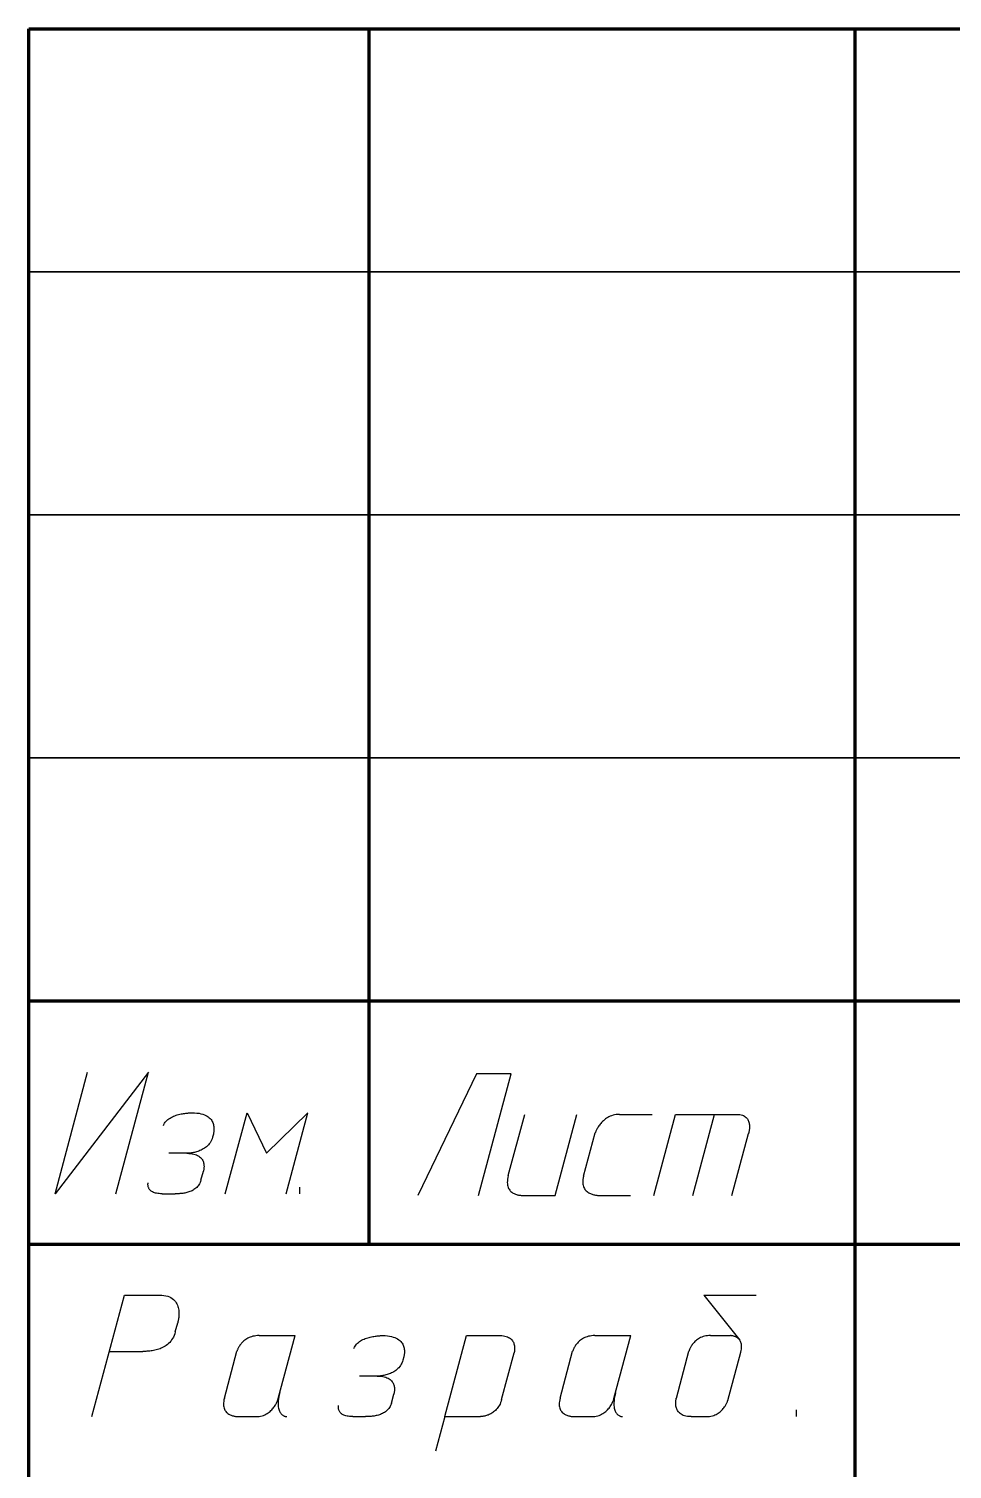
# Model space of a CAD drawing. Extents: x -103 to 643, y -127 to 210.
# Drawn here: x 57.84 to 86.33, y -59.68 to -15.23 of the extents above; entities that cross this region are included whole.
import ezdxf

# ---------------------------------------------------------------- set-up
doc = ezdxf.new("R2010")
doc.units = 0
doc.layers.get('0').update_dxf_attribs({"linetype": 'CONTINUOUS', "lineweight": 25})

msp = doc.modelspace()

# ---------------------------------------------------------------- linework, layer by layer
at = {"lineweight": 70}
for p, q in [((57.841, -15.228), (335.341, -15.228)), ((57.841, -97.728), (57.841, -15.228)), ((68.341, -52.728), (68.341, -15.228)), ((83.341, -97.728), (83.341, -15.228)), ((57.841, -45.228), (155.341, -45.228)), ((57.841, -52.728), (155.341, -52.728))]:
    msp.add_line(p, q, dxfattribs=at)
at = {"lineweight": 35}
for p, q in [((57.841, -22.728), (155.341, -22.728)), ((57.841, -30.228), (155.341, -30.228)), ((57.841, -37.728), (155.341, -37.728))]:
    msp.add_line(p, q, dxfattribs=at)
at = {"color": 7, "linetype": 'CONTINUOUS', "lineweight": 25}
for p, q in [((61.531, -47.428), (58.652, -51.178)), ((58.652, -51.178), (59.656, -47.428)), ((60.527, -51.178), (61.531, -47.428)), ((71.65, -47.478), (69.841, -51.228)), ((72.721, -47.478), (71.65, -47.478)), ((71.716, -51.228), (72.721, -47.478)), ((62.102, -48.912), (62.131, -48.886)), ((62.131, -48.886), (62.163, -48.862)), ((62.163, -48.862), (62.197, -48.84)), ((62.197, -48.84), (62.232, -48.82)), ((62.232, -48.82), (62.269, -48.801)), ((62.269, -48.801), (62.306, -48.785)), ((62.306, -48.785), (62.345, -48.77)), ((62.345, -48.77), (62.384, -48.756)), ((62.384, -48.756), (62.423, -48.744)), ((62.423, -48.744), (62.463, -48.733)), ((62.463, -48.733), (62.502, -48.723)), ((62.502, -48.723), (62.54, -48.715)), ((62.54, -48.715), (62.578, -48.708)), ((62.578, -48.708), (62.614, -48.701)), ((62.614, -48.701), (62.65, -48.696)), ((62.65, -48.696), (62.683, -48.692)), ((62.683, -48.692), (62.715, -48.688)), ((62.715, -48.688), (62.744, -48.685)), ((62.744, -48.685), (62.771, -48.683)), ((62.771, -48.683), (62.796, -48.681)), ((62.796, -48.681), (62.817, -48.68)), ((62.817, -48.68), (62.835, -48.679)), ((62.835, -48.679), (62.85, -48.679)), ((62.85, -48.679), (62.86, -48.679)), ((62.86, -48.679), (62.867, -48.678)), ((62.867, -48.678), (62.869, -48.678)), ((62.878, -48.678), (62.955, -48.68)), ((62.955, -48.68), (63.027, -48.686)), ((63.027, -48.686), (63.092, -48.695)), ((63.092, -48.695), (63.152, -48.707)), ((63.152, -48.707), (63.207, -48.722)), ((63.207, -48.722), (63.257, -48.739)), ((63.257, -48.739), (63.302, -48.759)), ((63.302, -48.759), (63.342, -48.781)), ((63.342, -48.781), (63.378, -48.805)), ((63.378, -48.805), (63.41, -48.831)), ((63.41, -48.831), (63.438, -48.858)), ((63.438, -48.858), (63.462, -48.887)), ((63.462, -48.887), (63.483, -48.916)), ((63.904, -51.178), (64.574, -48.678)), ((63.904, -51.178), (64.574, -48.678)), ((64.574, -48.678), (65.176, -49.928)), ((66.449, -48.678), (65.176, -49.928)), ((65.779, -51.178), (66.449, -48.678)), ((72.634, -50.618), (73.14, -48.728)), ((74.079, -51.228), (74.749, -48.728)), ((75.63, -48.87), (75.598, -48.896)), ((75.664, -48.847), (75.63, -48.87)), ((75.701, -48.824), (75.664, -48.847)), ((75.739, -48.804), (75.701, -48.824)), ((75.779, -48.785), (75.739, -48.804)), ((75.822, -48.769), (75.779, -48.785)), ((75.867, -48.755), (75.822, -48.769)), ((75.914, -48.743), (75.867, -48.755)), ((75.963, -48.735), (75.914, -48.743)), ((76.015, -48.73), (75.963, -48.735)), ((76.069, -48.728), (76.015, -48.73)), ((76.069, -48.728), (77.077, -48.728)), ((77.127, -51.228), (77.797, -48.728)), ((77.797, -48.728), (79.683, -48.728)), ((78.331, -51.228), (79.001, -48.728)), ((79.683, -48.728), (79.733, -48.73)), ((79.733, -48.73), (79.777, -48.735)), ((79.777, -48.735), (79.819, -48.743)), ((79.819, -48.743), (79.856, -48.753)), ((79.856, -48.753), (79.889, -48.767)), ((79.889, -48.767), (79.92, -48.782)), ((79.92, -48.782), (79.947, -48.8)), ((79.947, -48.8), (79.97, -48.82)), ((79.97, -48.82), (79.991, -48.842)), ((79.991, -48.842), (80.01, -48.865)), ((80.01, -48.865), (80.025, -48.889)), ((80.025, -48.889), (80.038, -48.915)), ((61.995, -49.074), (62.01, -49.037)), ((62.01, -49.037), (62.028, -49.003)), ((62.028, -49.003), (62.05, -48.97)), ((62.05, -48.97), (62.074, -48.94)), ((62.074, -48.94), (62.102, -48.912)), ((63.483, -48.916), (63.501, -48.946)), ((63.501, -48.946), (63.515, -48.977)), ((63.534, -49.335), (63.507, -49.434)), ((63.515, -48.977), (63.527, -49.008)), ((63.527, -49.008), (63.537, -49.038)), ((63.535, -49.329), (63.534, -49.335)), ((63.537, -49.321), (63.535, -49.329)), ((63.537, -49.038), (63.544, -49.069)), ((63.54, -49.309), (63.537, -49.321)), ((63.543, -49.294), (63.54, -49.309)), ((63.546, -49.276), (63.543, -49.294)), ((63.544, -49.069), (63.549, -49.099)), ((63.549, -49.256), (63.546, -49.276)), ((63.549, -49.099), (63.552, -49.128)), ((63.551, -49.234), (63.549, -49.256)), ((63.553, -49.21), (63.551, -49.234)), ((63.552, -49.128), (63.554, -49.157)), ((63.554, -49.184), (63.553, -49.21)), ((63.554, -49.157), (63.554, -49.184)), ((74.959, -50.631), (75.317, -49.293)), ((75.319, -49.29), (75.317, -49.293)), ((75.317, -49.293), (75.317, -49.293)), ((75.321, -49.283), (75.319, -49.29)), ((75.325, -49.273), (75.321, -49.283)), ((75.331, -49.26), (75.325, -49.273)), ((75.337, -49.245), (75.331, -49.26)), ((75.345, -49.227), (75.337, -49.245)), ((75.355, -49.208), (75.345, -49.227)), ((75.366, -49.186), (75.355, -49.208)), ((75.379, -49.163), (75.366, -49.186)), ((75.393, -49.139), (75.379, -49.163)), ((75.409, -49.113), (75.393, -49.139)), ((75.426, -49.086), (75.409, -49.113)), ((75.445, -49.059), (75.426, -49.086)), ((75.466, -49.032), (75.445, -49.059)), ((75.489, -49.004), (75.466, -49.032)), ((75.513, -48.976), (75.489, -49.004)), ((75.54, -48.949), (75.513, -48.976)), ((75.568, -48.922), (75.54, -48.949)), ((75.598, -48.896), (75.568, -48.922)), ((79.535, -51.228), (80.047, -49.319)), ((80.038, -48.915), (80.049, -48.941)), ((80.047, -49.32), (80.045, -49.326)), ((80.049, -49.311), (80.047, -49.32)), ((80.049, -48.941), (80.058, -48.968)), ((80.052, -49.299), (80.049, -49.311)), ((80.055, -49.285), (80.052, -49.299)), ((80.059, -49.269), (80.055, -49.285)), ((80.058, -48.968), (80.064, -48.996)), ((80.062, -49.25), (80.059, -49.269)), ((80.066, -49.23), (80.062, -49.25)), ((80.064, -48.996), (80.069, -49.024)), ((80.069, -49.207), (80.066, -49.23)), ((80.069, -49.024), (80.073, -49.052)), ((80.072, -49.184), (80.069, -49.207)), ((80.074, -49.159), (80.072, -49.184)), ((80.073, -49.052), (80.075, -49.079)), ((80.075, -49.133), (80.074, -49.159)), ((80.075, -49.079), (80.076, -49.106)), ((80.076, -49.106), (80.075, -49.133)), ((63.258, -49.774), (63.225, -49.795)), ((63.291, -49.751), (63.258, -49.774)), ((63.322, -49.726), (63.291, -49.751)), ((63.353, -49.698), (63.322, -49.726)), ((63.381, -49.669), (63.353, -49.698)), ((63.408, -49.636), (63.381, -49.669)), ((63.433, -49.601), (63.408, -49.636)), ((63.456, -49.564), (63.433, -49.601)), ((63.476, -49.524), (63.456, -49.564)), ((63.493, -49.48), (63.476, -49.524)), ((63.507, -49.434), (63.493, -49.48)), ((62.714, -49.928), (62.166, -49.928)), ((62.714, -49.928), (62.776, -49.93)), ((62.726, -49.928), (62.723, -49.928)), ((62.732, -49.928), (62.726, -49.928)), ((62.742, -49.928), (62.732, -49.928)), ((62.755, -49.927), (62.742, -49.928)), ((62.772, -49.926), (62.755, -49.927)), ((62.791, -49.925), (62.772, -49.926)), ((62.776, -49.93), (62.832, -49.935)), ((62.813, -49.923), (62.791, -49.925)), ((62.837, -49.92), (62.813, -49.923)), ((62.832, -49.935), (62.884, -49.942)), ((62.863, -49.916), (62.837, -49.92)), ((62.891, -49.911), (62.863, -49.916)), ((62.884, -49.942), (62.932, -49.952)), ((62.921, -49.906), (62.891, -49.911)), ((62.952, -49.899), (62.921, -49.906)), ((62.932, -49.952), (62.975, -49.964)), ((62.984, -49.891), (62.952, -49.899)), ((62.975, -49.964), (63.015, -49.979)), ((63.017, -49.882), (62.984, -49.891)), ((63.015, -49.979), (63.05, -49.995)), ((63.052, -49.872), (63.017, -49.882)), ((63.05, -49.995), (63.082, -50.013)), ((63.086, -49.86), (63.052, -49.872)), ((63.082, -50.013), (63.111, -50.033)), ((63.121, -49.846), (63.086, -49.86)), ((63.111, -50.033), (63.136, -50.054)), ((63.156, -49.831), (63.121, -49.846)), ((63.136, -50.054), (63.158, -50.077)), ((63.19, -49.814), (63.156, -49.831)), ((63.158, -50.077), (63.177, -50.1)), ((63.177, -50.1), (63.193, -50.124)), ((63.225, -49.795), (63.19, -49.814)), ((63.193, -50.124), (63.207, -50.149)), ((63.207, -50.149), (63.218, -50.174)), ((63.218, -50.174), (63.227, -50.2)), ((63.227, -50.2), (63.234, -50.226)), ((63.234, -50.226), (63.24, -50.251)), ((63.153, -50.758), (63.227, -50.482)), ((63.228, -50.475), (63.227, -50.482)), ((63.23, -50.467), (63.228, -50.475)), ((63.233, -50.456), (63.23, -50.467)), ((63.236, -50.442), (63.233, -50.456)), ((63.239, -50.427), (63.236, -50.442)), ((63.241, -50.409), (63.239, -50.427)), ((63.24, -50.251), (63.243, -50.276)), ((63.243, -50.39), (63.241, -50.409)), ((63.243, -50.276), (63.245, -50.301)), ((63.245, -50.37), (63.243, -50.39)), ((63.245, -50.301), (63.246, -50.325)), ((63.246, -50.348), (63.245, -50.37)), ((63.246, -50.325), (63.246, -50.348)), ((72.634, -50.618), (72.621, -50.675)), ((74.959, -50.631), (74.946, -50.687)), ((61.517, -50.88), (61.518, -50.87)), ((61.517, -50.892), (61.517, -50.88)), ((61.518, -50.905), (61.517, -50.892)), ((61.518, -50.87), (61.519, -50.86)), ((61.519, -50.919), (61.518, -50.905)), ((61.519, -50.86), (61.52, -50.852)), ((61.52, -50.934), (61.519, -50.919)), ((61.52, -50.852), (61.521, -50.846)), ((61.523, -50.95), (61.52, -50.934)), ((61.521, -50.846), (61.522, -50.841)), ((61.522, -50.841), (61.523, -50.838)), ((61.523, -50.838), (61.523, -50.838)), ((61.527, -50.965), (61.523, -50.95)), ((61.533, -50.982), (61.527, -50.965)), ((61.539, -50.998), (61.533, -50.982)), ((61.548, -51.015), (61.539, -50.998)), ((61.558, -51.031), (61.548, -51.015)), ((61.569, -51.048), (61.558, -51.031)), ((61.583, -51.064), (61.569, -51.048)), ((61.599, -51.079), (61.583, -51.064)), ((61.617, -51.094), (61.599, -51.079)), ((61.638, -51.108), (61.617, -51.094)), ((61.661, -51.121), (61.638, -51.108)), ((62.814, -51.109), (62.781, -51.121)), ((62.846, -51.096), (62.814, -51.109)), ((62.877, -51.082), (62.846, -51.096)), ((62.908, -51.065), (62.877, -51.082)), ((62.937, -51.048), (62.908, -51.065)), ((62.966, -51.028), (62.937, -51.048)), ((62.994, -51.007), (62.966, -51.028)), ((63.02, -50.983), (62.994, -51.007)), ((63.045, -50.958), (63.02, -50.983)), ((63.068, -50.93), (63.045, -50.958)), ((63.089, -50.9), (63.068, -50.93)), ((63.109, -50.868), (63.089, -50.9)), ((63.126, -50.834), (63.109, -50.868)), ((63.14, -50.797), (63.126, -50.834)), ((63.153, -50.758), (63.14, -50.797)), ((66.199, -51.178), (66.199, -50.97)), ((72.606, -50.778), (72.604, -50.825)), ((72.604, -50.825), (72.606, -50.868)), ((72.611, -50.728), (72.606, -50.778)), ((72.606, -50.868), (72.611, -50.908)), ((72.621, -50.675), (72.611, -50.728)), ((72.611, -50.908), (72.619, -50.945)), ((72.619, -50.945), (72.63, -50.979)), ((72.63, -50.979), (72.643, -51.01)), ((72.643, -51.01), (72.659, -51.038)), ((72.659, -51.038), (72.677, -51.064)), ((72.677, -51.064), (72.696, -51.088)), ((72.696, -51.088), (72.717, -51.109)), ((72.717, -51.109), (72.739, -51.127)), ((74.937, -50.739), (74.933, -50.788)), ((74.933, -50.788), (74.933, -50.834)), ((74.933, -50.834), (74.936, -50.876)), ((74.936, -50.876), (74.943, -50.915)), ((74.946, -50.687), (74.937, -50.739)), ((74.943, -50.915), (74.953, -50.951)), ((74.953, -50.951), (74.966, -50.984)), ((74.966, -50.984), (74.982, -51.015)), ((74.982, -51.015), (75, -51.042)), ((75, -51.042), (75.02, -51.068)), ((75.02, -51.068), (75.041, -51.091)), ((75.041, -51.091), (75.065, -51.111)), ((75.065, -51.111), (75.089, -51.13)), ((61.687, -51.134), (61.661, -51.121)), ((61.716, -51.145), (61.687, -51.134)), ((61.748, -51.154), (61.716, -51.145)), ((61.783, -51.163), (61.748, -51.154)), ((61.821, -51.169), (61.783, -51.163)), ((61.862, -51.174), (61.821, -51.169)), ((61.908, -51.177), (61.862, -51.174)), ((61.957, -51.178), (61.908, -51.177)), ((61.957, -51.178), (62.353, -51.178)), ((62.368, -51.178), (62.353, -51.178)), ((62.386, -51.178), (62.368, -51.178)), ((62.405, -51.178), (62.386, -51.178)), ((62.427, -51.178), (62.405, -51.178)), ((62.451, -51.177), (62.427, -51.178)), ((62.476, -51.175), (62.451, -51.177)), ((62.503, -51.174), (62.476, -51.175)), ((62.531, -51.171), (62.503, -51.174)), ((62.56, -51.168), (62.531, -51.171)), ((62.59, -51.164), (62.56, -51.168)), ((62.621, -51.16), (62.59, -51.164)), ((62.652, -51.154), (62.621, -51.16)), ((62.684, -51.147), (62.652, -51.154)), ((62.717, -51.14), (62.684, -51.147)), ((62.749, -51.131), (62.717, -51.14)), ((62.781, -51.121), (62.749, -51.131)), ((72.739, -51.127), (72.762, -51.144)), ((72.762, -51.144), (72.786, -51.159)), ((72.786, -51.159), (72.811, -51.172)), ((72.811, -51.172), (72.835, -51.183)), ((72.835, -51.183), (72.86, -51.193)), ((72.86, -51.193), (72.884, -51.201)), ((72.884, -51.201), (72.908, -51.208)), ((72.908, -51.208), (72.931, -51.213)), ((72.931, -51.213), (72.954, -51.218)), ((72.954, -51.218), (72.975, -51.221)), ((72.975, -51.221), (72.994, -51.224)), ((72.994, -51.224), (73.012, -51.225)), ((73.012, -51.225), (73.027, -51.227)), ((73.027, -51.227), (73.041, -51.227)), ((73.041, -51.227), (73.052, -51.228)), ((73.052, -51.228), (73.06, -51.228)), ((73.06, -51.228), (73.066, -51.228)), ((73.066, -51.228), (74.079, -51.228)), ((75.089, -51.13), (75.115, -51.146)), ((75.115, -51.146), (75.141, -51.16)), ((75.141, -51.16), (75.168, -51.173)), ((75.168, -51.173), (75.195, -51.184)), ((75.195, -51.184), (75.222, -51.193)), ((75.222, -51.193), (75.248, -51.201)), ((75.248, -51.201), (75.274, -51.208)), ((75.274, -51.208), (75.299, -51.213)), ((75.299, -51.213), (75.322, -51.218)), ((75.322, -51.218), (75.344, -51.221)), ((75.344, -51.221), (75.365, -51.224)), ((75.365, -51.224), (75.383, -51.226)), ((75.383, -51.226), (75.399, -51.227)), ((75.399, -51.227), (75.412, -51.227)), ((75.412, -51.227), (75.423, -51.228)), ((75.423, -51.228), (75.43, -51.228)), ((75.43, -51.228), (75.434, -51.228)), ((75.434, -51.228), (76.407, -51.228))]:
    msp.add_line(p, q, dxfattribs=at)
at = {"linetype": 'CONTINUOUS', "lineweight": 25}
for p, q in [((59.783, -58.054), (60.788, -54.304)), ((60.788, -54.304), (61.033, -54.304)), ((60.788, -54.304), (61.866, -54.304)), ((61.866, -54.304), (61.941, -54.307)), ((61.941, -54.307), (62.009, -54.314)), ((62.009, -54.314), (62.071, -54.325)), ((62.071, -54.325), (62.128, -54.341)), ((62.128, -54.341), (62.179, -54.361)), ((62.179, -54.361), (62.225, -54.383)), ((62.225, -54.383), (62.266, -54.409)), ((62.266, -54.409), (62.303, -54.438)), ((62.303, -54.438), (62.335, -54.47)), ((62.335, -54.47), (62.363, -54.503)), ((62.363, -54.503), (62.388, -54.538)), ((62.388, -54.538), (62.408, -54.575)), ((62.408, -54.575), (62.425, -54.614)), ((62.425, -54.614), (62.439, -54.653)), ((62.439, -54.653), (62.451, -54.692)), ((78.671, -54.304), (80.279, -54.304)), ((78.671, -54.304), (79.778, -55.695)), ((62.447, -55.104), (62.443, -55.123)), ((62.452, -55.081), (62.447, -55.104)), ((62.451, -54.692), (62.459, -54.733)), ((62.456, -55.055), (62.452, -55.081)), ((62.461, -55.026), (62.456, -55.055)), ((62.459, -54.733), (62.465, -54.773)), ((62.465, -54.995), (62.461, -55.026)), ((62.465, -54.773), (62.469, -54.812)), ((62.468, -54.962), (62.465, -54.995)), ((62.47, -54.926), (62.468, -54.962)), ((62.469, -54.812), (62.471, -54.851)), ((62.471, -54.89), (62.47, -54.926)), ((62.471, -54.851), (62.471, -54.89)), ((62.322, -55.55), (62.3, -55.599)), ((62.342, -55.497), (62.322, -55.55)), ((62.359, -55.441), (62.342, -55.497)), ((62.359, -55.441), (62.435, -55.156)), ((62.436, -55.15), (62.435, -55.156)), ((62.439, -55.138), (62.436, -55.15)), ((62.443, -55.123), (62.439, -55.138)), ((64.847, -55.56), (64.8, -55.567)), ((64.897, -55.556), (64.847, -55.56)), ((64.95, -55.554), (64.897, -55.556)), ((64.95, -55.554), (66.058, -55.554)), ((65.537, -57.498), (66.058, -55.554)), ((68.621, -55.561), (68.648, -55.559)), ((68.648, -55.559), (68.672, -55.557)), ((68.672, -55.557), (68.693, -55.556)), ((68.693, -55.556), (68.711, -55.555)), ((68.711, -55.555), (68.726, -55.555)), ((68.726, -55.555), (68.737, -55.554)), ((68.737, -55.554), (68.743, -55.554)), ((68.743, -55.554), (68.745, -55.554)), ((68.754, -55.554), (68.831, -55.556)), ((68.831, -55.556), (68.903, -55.562)), ((70.68, -58.054), (71.35, -55.554)), ((71.35, -55.554), (72.385, -55.554)), ((72.385, -55.554), (72.438, -55.556)), ((72.438, -55.556), (72.487, -55.561)), ((75.206, -55.56), (75.159, -55.567)), ((75.256, -55.556), (75.206, -55.56)), ((75.308, -55.554), (75.256, -55.556)), ((75.308, -55.554), (76.416, -55.554)), ((75.896, -57.498), (76.416, -55.554)), ((78.777, -55.559), (78.731, -55.566)), ((78.825, -55.555), (78.777, -55.559)), ((78.876, -55.554), (78.825, -55.555)), ((78.876, -55.554), (79.491, -55.554)), ((79.492, -55.554), (79.491, -55.554)), ((79.496, -55.554), (79.492, -55.554)), ((79.502, -55.555), (79.496, -55.554)), ((79.51, -55.555), (79.502, -55.555)), ((79.52, -55.557), (79.51, -55.555)), ((79.532, -55.558), (79.52, -55.557)), ((79.546, -55.56), (79.532, -55.558)), ((79.561, -55.563), (79.546, -55.56)), ((61.768, -55.998), (61.729, -56.007)), ((61.808, -55.987), (61.768, -55.998)), ((61.849, -55.974), (61.808, -55.987)), ((61.889, -55.959), (61.849, -55.974)), ((61.929, -55.943), (61.889, -55.959)), ((61.968, -55.924), (61.929, -55.943)), ((62.008, -55.903), (61.968, -55.924)), ((62.046, -55.88), (62.008, -55.903)), ((62.083, -55.855), (62.046, -55.88)), ((62.119, -55.827), (62.083, -55.855)), ((62.154, -55.796), (62.119, -55.827)), ((62.187, -55.763), (62.154, -55.796)), ((62.218, -55.727), (62.187, -55.763)), ((62.248, -55.687), (62.218, -55.727)), ((62.275, -55.645), (62.248, -55.687)), ((62.3, -55.599), (62.275, -55.645)), ((64.273, -56.003), (64.269, -56.015)), ((64.279, -55.99), (64.273, -56.003)), ((64.285, -55.974), (64.279, -55.99)), ((64.293, -55.957), (64.285, -55.974)), ((64.302, -55.938), (64.293, -55.957)), ((64.313, -55.918), (64.302, -55.938)), ((64.325, -55.898), (64.313, -55.918)), ((64.338, -55.876), (64.325, -55.898)), ((64.353, -55.853), (64.338, -55.876)), ((64.369, -55.83), (64.353, -55.853)), ((64.388, -55.807), (64.369, -55.83)), ((64.407, -55.784), (64.388, -55.807)), ((64.429, -55.761), (64.407, -55.784)), ((64.452, -55.738), (64.429, -55.761)), ((64.478, -55.715), (64.452, -55.738)), ((64.505, -55.693), (64.478, -55.715)), ((64.534, -55.672), (64.505, -55.693)), ((64.566, -55.653), (64.534, -55.672)), ((64.599, -55.634), (64.566, -55.653)), ((64.635, -55.617), (64.599, -55.634)), ((64.673, -55.602), (64.635, -55.617)), ((64.713, -55.588), (64.673, -55.602)), ((64.755, -55.576), (64.713, -55.588)), ((64.8, -55.567), (64.755, -55.576)), ((67.872, -55.95), (67.886, -55.913)), ((67.886, -55.913), (67.905, -55.878)), ((67.905, -55.878), (67.926, -55.846)), ((67.926, -55.846), (67.951, -55.816)), ((67.951, -55.816), (67.978, -55.788)), ((67.978, -55.788), (68.008, -55.762)), ((68.008, -55.762), (68.039, -55.738)), ((68.039, -55.738), (68.073, -55.716)), ((68.073, -55.716), (68.108, -55.696)), ((68.108, -55.696), (68.145, -55.677)), ((68.145, -55.677), (68.183, -55.661)), ((68.183, -55.661), (68.221, -55.645)), ((68.221, -55.645), (68.26, -55.632)), ((68.26, -55.632), (68.3, -55.62)), ((68.3, -55.62), (68.339, -55.609)), ((68.339, -55.609), (68.378, -55.599)), ((68.378, -55.599), (68.417, -55.591)), ((68.417, -55.591), (68.454, -55.584)), ((68.454, -55.584), (68.491, -55.577)), ((68.491, -55.577), (68.526, -55.572)), ((68.526, -55.572), (68.56, -55.568)), ((68.56, -55.568), (68.591, -55.564)), ((68.591, -55.564), (68.621, -55.561)), ((68.903, -55.562), (68.969, -55.571)), ((68.969, -55.571), (69.029, -55.583)), ((69.029, -55.583), (69.084, -55.598)), ((69.084, -55.598), (69.133, -55.615)), ((69.133, -55.615), (69.178, -55.635)), ((69.178, -55.635), (69.219, -55.657)), ((69.219, -55.657), (69.255, -55.681)), ((69.255, -55.681), (69.286, -55.707)), ((69.286, -55.707), (69.314, -55.734)), ((69.314, -55.734), (69.339, -55.763)), ((69.339, -55.763), (69.359, -55.792)), ((69.359, -55.792), (69.377, -55.822)), ((69.377, -55.822), (69.392, -55.853)), ((69.392, -55.853), (69.404, -55.883)), ((69.404, -55.883), (69.413, -55.914)), ((69.413, -55.914), (69.42, -55.945)), ((69.42, -55.945), (69.425, -55.975)), ((69.425, -55.975), (69.428, -56.004)), ((69.428, -56.004), (69.43, -56.033)), ((72.487, -55.561), (72.532, -55.569)), ((72.532, -55.569), (72.573, -55.579)), ((72.573, -55.579), (72.61, -55.592)), ((72.61, -55.592), (72.643, -55.608)), ((72.643, -55.608), (72.673, -55.625)), ((72.673, -55.625), (72.7, -55.644)), ((72.7, -55.644), (72.724, -55.665)), ((72.724, -55.665), (72.744, -55.688)), ((72.744, -55.688), (72.762, -55.711)), ((72.762, -55.711), (72.778, -55.736)), ((72.778, -55.736), (72.791, -55.761)), ((72.791, -55.761), (72.801, -55.787)), ((72.801, -55.787), (72.81, -55.813)), ((72.81, -55.813), (72.817, -55.839)), ((72.817, -55.839), (72.822, -55.865)), ((72.822, -55.865), (72.826, -55.89)), ((72.826, -55.89), (72.828, -55.915)), ((72.828, -56.004), (72.826, -56.023)), ((72.828, -55.915), (72.83, -55.939)), ((72.829, -55.984), (72.828, -56.004)), ((72.83, -55.962), (72.829, -55.984)), ((72.83, -55.939), (72.83, -55.962)), ((74.632, -56.003), (74.628, -56.015)), ((74.637, -55.99), (74.632, -56.003)), ((74.644, -55.974), (74.637, -55.99)), ((74.652, -55.957), (74.644, -55.974)), ((74.661, -55.938), (74.652, -55.957)), ((74.671, -55.918), (74.661, -55.938)), ((74.683, -55.898), (74.671, -55.918)), ((74.697, -55.876), (74.683, -55.898)), ((74.712, -55.853), (74.697, -55.876)), ((74.728, -55.83), (74.712, -55.853)), ((74.746, -55.807), (74.728, -55.83)), ((74.766, -55.784), (74.746, -55.807)), ((74.788, -55.761), (74.766, -55.784)), ((74.811, -55.738), (74.788, -55.761)), ((74.836, -55.715), (74.811, -55.738)), ((74.864, -55.693), (74.836, -55.715)), ((74.893, -55.672), (74.864, -55.693)), ((74.924, -55.653), (74.893, -55.672)), ((74.958, -55.634), (74.924, -55.653)), ((74.993, -55.617), (74.958, -55.634)), ((75.031, -55.602), (74.993, -55.617)), ((75.071, -55.588), (75.031, -55.602)), ((75.114, -55.576), (75.071, -55.588)), ((75.159, -55.567), (75.114, -55.576)), ((78.218, -56.005), (78.214, -56.016)), ((78.223, -55.992), (78.218, -56.005)), ((78.229, -55.977), (78.223, -55.992)), ((78.237, -55.96), (78.229, -55.977)), ((78.246, -55.941), (78.237, -55.96)), ((78.256, -55.921), (78.246, -55.941)), ((78.268, -55.9), (78.256, -55.921)), ((78.281, -55.878), (78.268, -55.9)), ((78.295, -55.856), (78.281, -55.878)), ((78.311, -55.832), (78.295, -55.856)), ((78.329, -55.809), (78.311, -55.832)), ((78.349, -55.785), (78.329, -55.809)), ((78.37, -55.762), (78.349, -55.785)), ((78.393, -55.738), (78.37, -55.762)), ((78.417, -55.716), (78.393, -55.738)), ((78.444, -55.694), (78.417, -55.716)), ((78.472, -55.672), (78.444, -55.694)), ((78.503, -55.652), (78.472, -55.672)), ((78.536, -55.633), (78.503, -55.652)), ((78.57, -55.616), (78.536, -55.633)), ((78.607, -55.601), (78.57, -55.616)), ((78.646, -55.587), (78.607, -55.601)), ((78.687, -55.575), (78.646, -55.587)), ((78.731, -55.566), (78.687, -55.575)), ((79.578, -55.567), (79.561, -55.563)), ((79.595, -55.572), (79.578, -55.567)), ((79.613, -55.577), (79.595, -55.572)), ((79.632, -55.584), (79.613, -55.577)), ((79.651, -55.592), (79.632, -55.584)), ((79.67, -55.602), (79.651, -55.592)), ((79.689, -55.612), (79.67, -55.602)), ((79.708, -55.625), (79.689, -55.612)), ((79.726, -55.639), (79.708, -55.625)), ((79.744, -55.654), (79.726, -55.639)), ((79.76, -55.672), (79.744, -55.654)), ((79.776, -55.691), (79.76, -55.672)), ((79.79, -55.713), (79.776, -55.691)), ((79.802, -55.736), (79.79, -55.713)), ((79.813, -55.762), (79.802, -55.736)), ((79.822, -55.79), (79.813, -55.762)), ((79.82, -56.014), (79.828, -55.969)), ((79.828, -55.821), (79.822, -55.79)), ((79.832, -55.854), (79.828, -55.821)), ((79.828, -55.969), (79.832, -55.928)), ((79.834, -55.89), (79.832, -55.854)), ((79.832, -55.928), (79.834, -55.89)), ((60.322, -56.042), (61.357, -56.042)), ((61.376, -56.042), (61.357, -56.042)), ((61.398, -56.042), (61.376, -56.042)), ((61.423, -56.041), (61.398, -56.042)), ((61.45, -56.041), (61.423, -56.041)), ((61.479, -56.039), (61.45, -56.041)), ((61.511, -56.038), (61.479, -56.039)), ((61.544, -56.035), (61.511, -56.038)), ((61.578, -56.032), (61.544, -56.035)), ((61.614, -56.027), (61.578, -56.032)), ((61.651, -56.022), (61.614, -56.027)), ((61.69, -56.015), (61.651, -56.022)), ((61.729, -56.007), (61.69, -56.015)), ((63.875, -57.482), (64.262, -56.037)), ((64.264, -56.031), (64.262, -56.035)), ((64.262, -56.035), (64.262, -56.037)), ((64.266, -56.024), (64.264, -56.031)), ((64.269, -56.015), (64.266, -56.024)), ((69.332, -56.44), (69.309, -56.477)), ((69.352, -56.4), (69.332, -56.44)), ((69.369, -56.356), (69.352, -56.4)), ((69.383, -56.31), (69.369, -56.356)), ((69.41, -56.211), (69.383, -56.31)), ((69.412, -56.205), (69.41, -56.211)), ((69.414, -56.196), (69.412, -56.205)), ((69.416, -56.184), (69.414, -56.196)), ((69.419, -56.17), (69.416, -56.184)), ((69.422, -56.152), (69.419, -56.17)), ((69.425, -56.132), (69.422, -56.152)), ((69.428, -56.11), (69.425, -56.132)), ((69.429, -56.086), (69.428, -56.11)), ((69.43, -56.06), (69.429, -56.086)), ((69.43, -56.033), (69.43, -56.06)), ((72.43, -57.527), (72.816, -56.085)), ((72.817, -56.082), (72.816, -56.085)), ((72.816, -56.085), (72.816, -56.085)), ((72.818, -56.075), (72.817, -56.082)), ((72.82, -56.066), (72.818, -56.075)), ((72.822, -56.054), (72.82, -56.066)), ((72.824, -56.039), (72.822, -56.054)), ((72.826, -56.023), (72.824, -56.039)), ((74.233, -57.482), (74.62, -56.037)), ((74.621, -56.035), (74.62, -56.037)), ((74.622, -56.031), (74.621, -56.035)), ((74.624, -56.024), (74.622, -56.031)), ((74.628, -56.015), (74.624, -56.024)), ((77.82, -57.481), (78.207, -56.035)), ((78.208, -56.034), (78.207, -56.035)), ((78.209, -56.031), (78.208, -56.034)), ((78.211, -56.025), (78.209, -56.031)), ((78.214, -56.016), (78.211, -56.025)), ((79.407, -57.56), (79.809, -56.061)), ((79.809, -56.061), (79.82, -56.014)), ((68.59, -56.804), (68.043, -56.804)), ((68.59, -56.804), (68.652, -56.806)), ((68.602, -56.804), (68.599, -56.804)), ((68.608, -56.804), (68.602, -56.804)), ((68.618, -56.804), (68.608, -56.804)), ((68.632, -56.803), (68.618, -56.804)), ((68.648, -56.802), (68.632, -56.803)), ((68.667, -56.801), (68.648, -56.802)), ((68.652, -56.806), (68.709, -56.811)), ((68.689, -56.798), (68.667, -56.801)), ((68.713, -56.796), (68.689, -56.798)), ((68.709, -56.811), (68.761, -56.818)), ((68.739, -56.792), (68.713, -56.796)), ((68.767, -56.787), (68.739, -56.792)), ((68.761, -56.818), (68.808, -56.828)), ((68.797, -56.782), (68.767, -56.787)), ((68.828, -56.775), (68.797, -56.782)), ((68.808, -56.828), (68.852, -56.84)), ((68.86, -56.767), (68.828, -56.775)), ((68.852, -56.84), (68.891, -56.855)), ((68.894, -56.758), (68.86, -56.767)), ((68.891, -56.855), (68.927, -56.871)), ((68.928, -56.748), (68.894, -56.758)), ((68.927, -56.871), (68.959, -56.889)), ((68.962, -56.736), (68.928, -56.748)), ((68.959, -56.889), (68.987, -56.909)), ((68.997, -56.722), (68.962, -56.736)), ((69.032, -56.707), (68.997, -56.722)), ((69.067, -56.69), (69.032, -56.707)), ((69.101, -56.671), (69.067, -56.69)), ((69.134, -56.65), (69.101, -56.671)), ((69.167, -56.627), (69.134, -56.65)), ((69.199, -56.602), (69.167, -56.627)), ((69.229, -56.574), (69.199, -56.602)), ((69.258, -56.544), (69.229, -56.574)), ((69.284, -56.512), (69.258, -56.544)), ((69.309, -56.477), (69.284, -56.512)), ((65.587, -57.313), (65.569, -57.382)), ((68.987, -56.909), (69.012, -56.93)), ((69.012, -56.93), (69.034, -56.953)), ((69.034, -56.953), (69.053, -56.976)), ((69.053, -56.976), (69.069, -57)), ((69.069, -57), (69.083, -57.025)), ((69.083, -57.025), (69.094, -57.05)), ((69.094, -57.05), (69.103, -57.076)), ((69.103, -57.076), (69.111, -57.102)), ((69.109, -57.331), (69.107, -57.343)), ((69.112, -57.318), (69.109, -57.331)), ((69.111, -57.102), (69.116, -57.127)), ((69.115, -57.302), (69.112, -57.318)), ((69.117, -57.285), (69.115, -57.302)), ((69.116, -57.127), (69.12, -57.152)), ((69.12, -57.266), (69.117, -57.285)), ((69.12, -57.152), (69.122, -57.177)), ((69.121, -57.245), (69.12, -57.266)), ((69.123, -57.224), (69.121, -57.245)), ((69.122, -57.177), (69.123, -57.201)), ((69.123, -57.201), (69.123, -57.224)), ((75.945, -57.313), (75.928, -57.382)), ((63.849, -57.632), (63.848, -57.676)), ((63.848, -57.676), (63.85, -57.717)), ((63.853, -57.586), (63.849, -57.632)), ((63.85, -57.717), (63.856, -57.754)), ((63.862, -57.535), (63.853, -57.586)), ((63.856, -57.754), (63.864, -57.789)), ((63.875, -57.482), (63.862, -57.535)), ((65.384, -57.791), (65.404, -57.764)), ((65.404, -57.764), (65.423, -57.737)), ((65.423, -57.737), (65.44, -57.711)), ((65.44, -57.711), (65.455, -57.685)), ((65.455, -57.685), (65.469, -57.66)), ((65.469, -57.66), (65.482, -57.636)), ((65.482, -57.636), (65.493, -57.613)), ((65.493, -57.613), (65.503, -57.591)), ((65.503, -57.591), (65.511, -57.571)), ((65.511, -57.571), (65.518, -57.553)), ((65.518, -57.553), (65.524, -57.538)), ((65.524, -57.538), (65.529, -57.524)), ((65.529, -57.524), (65.532, -57.513)), ((65.532, -57.513), (65.535, -57.505)), ((65.534, -57.617), (65.533, -57.665)), ((65.533, -57.665), (65.534, -57.71)), ((65.538, -57.564), (65.534, -57.617)), ((65.534, -57.71), (65.538, -57.751)), ((65.535, -57.505), (65.537, -57.5)), ((65.537, -57.5), (65.537, -57.498)), ((65.545, -57.508), (65.538, -57.564)), ((65.538, -57.751), (65.544, -57.789)), ((65.556, -57.447), (65.545, -57.508)), ((65.569, -57.382), (65.556, -57.447)), ((67.393, -57.768), (67.394, -57.756)), ((67.394, -57.781), (67.393, -57.768)), ((67.394, -57.745), (67.395, -57.736)), ((67.394, -57.756), (67.394, -57.745)), ((67.395, -57.795), (67.394, -57.781)), ((67.395, -57.736), (67.396, -57.728)), ((67.396, -57.728), (67.397, -57.722)), ((67.397, -57.722), (67.398, -57.717)), ((67.398, -57.717), (67.399, -57.714)), ((67.399, -57.714), (67.399, -57.714)), ((68.966, -57.776), (68.944, -57.806)), ((68.985, -57.744), (68.966, -57.776)), ((69.002, -57.71), (68.985, -57.744)), ((69.017, -57.673), (69.002, -57.71)), ((69.029, -57.634), (69.017, -57.673)), ((69.029, -57.634), (69.103, -57.357)), ((69.104, -57.351), (69.103, -57.357)), ((69.107, -57.343), (69.104, -57.351)), ((72.314, -57.777), (72.289, -57.808)), ((72.337, -57.742), (72.314, -57.777)), ((72.359, -57.705), (72.337, -57.742)), ((72.38, -57.665), (72.359, -57.705)), ((72.398, -57.622), (72.38, -57.665)), ((72.415, -57.576), (72.398, -57.622)), ((72.43, -57.527), (72.415, -57.576)), ((74.207, -57.632), (74.206, -57.676)), ((74.206, -57.676), (74.209, -57.717)), ((74.212, -57.586), (74.207, -57.632)), ((74.209, -57.717), (74.214, -57.754)), ((74.221, -57.535), (74.212, -57.586)), ((74.214, -57.754), (74.223, -57.789)), ((74.233, -57.482), (74.221, -57.535)), ((75.742, -57.791), (75.763, -57.764)), ((75.763, -57.764), (75.781, -57.737)), ((75.781, -57.737), (75.799, -57.711)), ((75.799, -57.711), (75.814, -57.685)), ((75.814, -57.685), (75.828, -57.66)), ((75.828, -57.66), (75.84, -57.636)), ((75.84, -57.636), (75.852, -57.613)), ((75.852, -57.613), (75.861, -57.591)), ((75.861, -57.591), (75.87, -57.571)), ((75.87, -57.571), (75.877, -57.553)), ((75.877, -57.553), (75.883, -57.538)), ((75.883, -57.538), (75.887, -57.524)), ((75.887, -57.524), (75.891, -57.513)), ((75.891, -57.513), (75.894, -57.505)), ((75.893, -57.617), (75.891, -57.665)), ((75.891, -57.665), (75.893, -57.71)), ((75.897, -57.564), (75.893, -57.617)), ((75.893, -57.71), (75.897, -57.751)), ((75.894, -57.505), (75.895, -57.5)), ((75.895, -57.5), (75.896, -57.498)), ((75.904, -57.508), (75.897, -57.564)), ((75.897, -57.751), (75.902, -57.789)), ((75.914, -57.447), (75.904, -57.508)), ((75.928, -57.382), (75.914, -57.447)), ((77.8, -57.632), (77.801, -57.609)), ((77.8, -57.657), (77.8, -57.632)), ((77.801, -57.683), (77.8, -57.657)), ((77.801, -57.609), (77.802, -57.586)), ((77.804, -57.709), (77.801, -57.683)), ((77.802, -57.586), (77.804, -57.565)), ((77.804, -57.565), (77.807, -57.546)), ((77.807, -57.736), (77.804, -57.709)), ((77.807, -57.546), (77.81, -57.529)), ((77.813, -57.763), (77.807, -57.736)), ((77.81, -57.529), (77.812, -57.514)), ((77.812, -57.514), (77.815, -57.502)), ((77.82, -57.79), (77.813, -57.763)), ((77.815, -57.502), (77.817, -57.492)), ((77.817, -57.492), (77.819, -57.485)), ((77.819, -57.485), (77.82, -57.481)), ((79.268, -57.806), (79.288, -57.781)), ((79.288, -57.781), (79.306, -57.757)), ((79.306, -57.757), (79.322, -57.733)), ((79.322, -57.733), (79.336, -57.709)), ((79.336, -57.709), (79.35, -57.687)), ((79.35, -57.687), (79.361, -57.665)), ((79.361, -57.665), (79.371, -57.645)), ((79.371, -57.645), (79.38, -57.627)), ((79.38, -57.627), (79.388, -57.61)), ((79.388, -57.61), (79.394, -57.595)), ((79.394, -57.595), (79.399, -57.582)), ((79.399, -57.582), (79.403, -57.572)), ((79.403, -57.572), (79.405, -57.565)), ((79.405, -57.565), (79.407, -57.56)), ((79.407, -57.56), (79.407, -57.559)), ((79.407, -57.559), (79.407, -57.56)), ((63.864, -57.789), (63.876, -57.82)), ((63.876, -57.82), (63.889, -57.85)), ((63.889, -57.85), (63.905, -57.876)), ((63.905, -57.876), (63.923, -57.901)), ((63.923, -57.901), (63.942, -57.922)), ((63.942, -57.922), (63.963, -57.942)), ((63.963, -57.942), (63.985, -57.96)), ((63.985, -57.96), (64.008, -57.976)), ((64.008, -57.976), (64.032, -57.989)), ((64.032, -57.989), (64.056, -58.002)), ((64.056, -58.002), (64.081, -58.012)), ((64.081, -58.012), (64.105, -58.021)), ((64.105, -58.021), (64.129, -58.029)), ((64.129, -58.029), (64.153, -58.035)), ((64.153, -58.035), (64.175, -58.04)), ((64.175, -58.04), (64.197, -58.044)), ((64.197, -58.044), (64.218, -58.048)), ((64.218, -58.048), (64.237, -58.05)), ((64.237, -58.05), (64.254, -58.052)), ((64.254, -58.052), (64.269, -58.053)), ((64.269, -58.053), (64.282, -58.054)), ((64.282, -58.054), (64.293, -58.054)), ((64.293, -58.054), (64.3, -58.054)), ((64.3, -58.054), (64.305, -58.054)), ((64.305, -58.054), (64.845, -58.054)), ((64.845, -58.054), (64.896, -58.053)), ((64.896, -58.053), (64.945, -58.048)), ((64.945, -58.048), (64.992, -58.04)), ((64.992, -58.04), (65.036, -58.029)), ((65.036, -58.029), (65.078, -58.016)), ((65.078, -58.016), (65.118, -58)), ((65.118, -58), (65.155, -57.982)), ((65.155, -57.982), (65.191, -57.963)), ((65.191, -57.963), (65.224, -57.941)), ((65.224, -57.941), (65.256, -57.919)), ((65.256, -57.919), (65.285, -57.895)), ((65.285, -57.895), (65.312, -57.87)), ((65.312, -57.87), (65.338, -57.844)), ((65.338, -57.844), (65.362, -57.817)), ((65.362, -57.817), (65.384, -57.791)), ((65.544, -57.789), (65.552, -57.824)), ((65.552, -57.824), (65.561, -57.855)), ((65.561, -57.855), (65.573, -57.884)), ((65.573, -57.884), (65.585, -57.909)), ((65.585, -57.909), (65.599, -57.932)), ((65.599, -57.932), (65.613, -57.952)), ((65.613, -57.952), (65.629, -57.97)), ((65.629, -57.97), (65.645, -57.986)), ((65.645, -57.986), (65.661, -58)), ((65.661, -58), (65.677, -58.011)), ((65.677, -58.011), (65.693, -58.021)), ((65.693, -58.021), (65.709, -58.029)), ((65.709, -58.029), (65.724, -58.036)), ((65.724, -58.036), (65.739, -58.042)), ((65.739, -58.042), (65.753, -58.046)), ((65.753, -58.046), (65.765, -58.049)), ((65.765, -58.049), (65.776, -58.051)), ((65.776, -58.051), (65.786, -58.053)), ((65.786, -58.053), (65.794, -58.054)), ((65.794, -58.054), (65.8, -58.054)), ((65.8, -58.054), (65.803, -58.054)), ((65.803, -58.054), (65.805, -58.054)), ((67.397, -57.81), (67.395, -57.795)), ((67.4, -57.825), (67.397, -57.81)), ((67.404, -57.841), (67.4, -57.825)), ((67.409, -57.858), (67.404, -57.841)), ((67.416, -57.874), (67.409, -57.858)), ((67.424, -57.891), (67.416, -57.874)), ((67.434, -57.907), (67.424, -57.891)), ((67.446, -57.924), (67.434, -57.907)), ((67.459, -57.94), (67.446, -57.924)), ((67.475, -57.955), (67.459, -57.94)), ((67.494, -57.97), (67.475, -57.955)), ((67.514, -57.984), (67.494, -57.97)), ((67.538, -57.997), (67.514, -57.984)), ((67.563, -58.01), (67.538, -57.997)), ((67.592, -58.021), (67.563, -58.01)), ((67.624, -58.03), (67.592, -58.021)), ((67.659, -58.039), (67.624, -58.03)), ((67.697, -58.045), (67.659, -58.039)), ((67.739, -58.05), (67.697, -58.045)), ((67.784, -58.053), (67.739, -58.05)), ((67.833, -58.054), (67.784, -58.053)), ((67.833, -58.054), (68.229, -58.054)), ((68.244, -58.054), (68.229, -58.054)), ((68.262, -58.054), (68.244, -58.054)), ((68.282, -58.054), (68.262, -58.054)), ((68.303, -58.053), (68.282, -58.054)), ((68.327, -58.053), (68.303, -58.053)), ((68.352, -58.051), (68.327, -58.053)), ((68.379, -58.049), (68.352, -58.051)), ((68.407, -58.047), (68.379, -58.049)), ((68.436, -58.044), (68.407, -58.047)), ((68.466, -58.04), (68.436, -58.044)), ((68.497, -58.036), (68.466, -58.04)), ((68.528, -58.03), (68.497, -58.036)), ((68.56, -58.023), (68.528, -58.03)), ((68.593, -58.016), (68.56, -58.023)), ((68.625, -58.007), (68.593, -58.016)), ((68.658, -57.996), (68.625, -58.007)), ((68.69, -57.985), (68.658, -57.996)), ((68.722, -57.972), (68.69, -57.985)), ((68.753, -57.957), (68.722, -57.972)), ((68.784, -57.941), (68.753, -57.957)), ((68.814, -57.924), (68.784, -57.941)), ((68.843, -57.904), (68.814, -57.924)), ((68.87, -57.882), (68.843, -57.904)), ((68.896, -57.859), (68.87, -57.882)), ((68.921, -57.834), (68.896, -57.859)), ((68.944, -57.806), (68.921, -57.834)), ((70.68, -58.054), (70.393, -59.125)), ((70.68, -58.054), (71.78, -58.054)), ((71.782, -58.054), (71.78, -58.054)), ((71.788, -58.054), (71.782, -58.054)), ((71.795, -58.054), (71.788, -58.054)), ((71.806, -58.053), (71.795, -58.054)), ((71.819, -58.052), (71.806, -58.053)), ((71.834, -58.05), (71.819, -58.052)), ((71.851, -58.048), (71.834, -58.05)), ((71.87, -58.045), (71.851, -58.048)), ((71.89, -58.041), (71.87, -58.045)), ((71.913, -58.036), (71.89, -58.041)), ((71.936, -58.03), (71.913, -58.036)), ((71.961, -58.023), (71.936, -58.03)), ((71.987, -58.014), (71.961, -58.023)), ((72.014, -58.005), (71.987, -58.014)), ((72.041, -57.993), (72.014, -58.005)), ((72.069, -57.981), (72.041, -57.993)), ((72.097, -57.966), (72.069, -57.981)), ((72.125, -57.95), (72.097, -57.966)), ((72.154, -57.932), (72.125, -57.95)), ((72.182, -57.911), (72.154, -57.932)), ((72.21, -57.889), (72.182, -57.911)), ((72.237, -57.864), (72.21, -57.889)), ((72.263, -57.838), (72.237, -57.864)), ((72.289, -57.808), (72.263, -57.838)), ((74.223, -57.789), (74.234, -57.82)), ((74.234, -57.82), (74.248, -57.85)), ((74.248, -57.85), (74.264, -57.876)), ((74.264, -57.876), (74.281, -57.901)), ((74.281, -57.901), (74.301, -57.922)), ((74.301, -57.922), (74.322, -57.942)), ((74.322, -57.942), (74.344, -57.96)), ((74.344, -57.96), (74.367, -57.976)), ((74.367, -57.976), (74.391, -57.989)), ((74.391, -57.989), (74.415, -58.002)), ((74.415, -58.002), (74.439, -58.012)), ((74.439, -58.012), (74.464, -58.021)), ((74.464, -58.021), (74.488, -58.029)), ((74.488, -58.029), (74.511, -58.035)), ((74.511, -58.035), (74.534, -58.04)), ((74.534, -58.04), (74.556, -58.044)), ((74.556, -58.044), (74.576, -58.048)), ((74.576, -58.048), (74.595, -58.05)), ((74.595, -58.05), (74.613, -58.052)), ((74.613, -58.052), (74.628, -58.053)), ((74.628, -58.053), (74.641, -58.054)), ((74.641, -58.054), (74.651, -58.054)), ((74.651, -58.054), (74.659, -58.054)), ((74.659, -58.054), (74.664, -58.054)), ((74.664, -58.054), (75.204, -58.054)), ((75.204, -58.054), (75.255, -58.053)), ((75.255, -58.053), (75.304, -58.048)), ((75.304, -58.048), (75.35, -58.04)), ((75.35, -58.04), (75.395, -58.029)), ((75.395, -58.029), (75.437, -58.016)), ((75.437, -58.016), (75.476, -58)), ((75.476, -58), (75.514, -57.982)), ((75.514, -57.982), (75.549, -57.963)), ((75.549, -57.963), (75.583, -57.941)), ((75.583, -57.941), (75.614, -57.919)), ((75.614, -57.919), (75.644, -57.895)), ((75.644, -57.895), (75.671, -57.87)), ((75.671, -57.87), (75.697, -57.844)), ((75.697, -57.844), (75.72, -57.817)), ((75.72, -57.817), (75.742, -57.791)), ((75.902, -57.789), (75.91, -57.824)), ((75.91, -57.824), (75.92, -57.855)), ((75.92, -57.855), (75.931, -57.884)), ((75.931, -57.884), (75.944, -57.909)), ((75.944, -57.909), (75.957, -57.932)), ((75.957, -57.932), (75.972, -57.952)), ((75.972, -57.952), (75.987, -57.97)), ((75.987, -57.97), (76.003, -57.986)), ((76.003, -57.986), (76.019, -58)), ((76.019, -58), (76.036, -58.011)), ((76.036, -58.011), (76.052, -58.021)), ((76.052, -58.021), (76.068, -58.029)), ((76.068, -58.029), (76.083, -58.036)), ((76.083, -58.036), (76.098, -58.042)), ((76.098, -58.042), (76.111, -58.046)), ((76.111, -58.046), (76.124, -58.049)), ((76.124, -58.049), (76.135, -58.051)), ((76.135, -58.051), (76.145, -58.053)), ((76.145, -58.053), (76.152, -58.054)), ((76.152, -58.054), (76.158, -58.054)), ((76.158, -58.054), (76.162, -58.054)), ((76.162, -58.054), (76.163, -58.054)), ((77.83, -57.817), (77.82, -57.79)), ((77.842, -57.844), (77.83, -57.817)), ((77.856, -57.87), (77.842, -57.844)), ((77.872, -57.895), (77.856, -57.87)), ((77.891, -57.919), (77.872, -57.895)), ((77.913, -57.942), (77.891, -57.919)), ((77.939, -57.963), (77.913, -57.942)), ((77.967, -57.983), (77.939, -57.963)), ((77.999, -58), (77.967, -57.983)), ((78.035, -58.016), (77.999, -58)), ((78.074, -58.029), (78.035, -58.016)), ((78.117, -58.04), (78.074, -58.029)), ((78.165, -58.048), (78.117, -58.04)), ((78.217, -58.053), (78.165, -58.048)), ((78.273, -58.054), (78.217, -58.053)), ((78.273, -58.054), (78.745, -58.054)), ((78.745, -58.054), (78.795, -58.053)), ((78.795, -58.053), (78.843, -58.048)), ((78.843, -58.048), (78.888, -58.04)), ((78.888, -58.04), (78.931, -58.03)), ((78.931, -58.03), (78.972, -58.018)), ((78.972, -58.018), (79.011, -58.003)), ((79.011, -58.003), (79.047, -57.986)), ((79.047, -57.986), (79.082, -57.967)), ((79.082, -57.967), (79.114, -57.947)), ((79.114, -57.947), (79.145, -57.926)), ((79.145, -57.926), (79.173, -57.903)), ((79.173, -57.903), (79.2, -57.88)), ((79.2, -57.88), (79.224, -57.855)), ((79.224, -57.855), (79.247, -57.831)), ((79.247, -57.831), (79.268, -57.806)), ((81.529, -58.054), (81.529, -57.846))]:
    msp.add_line(p, q, dxfattribs=at)

doc.saveas('drawing.dxf')
